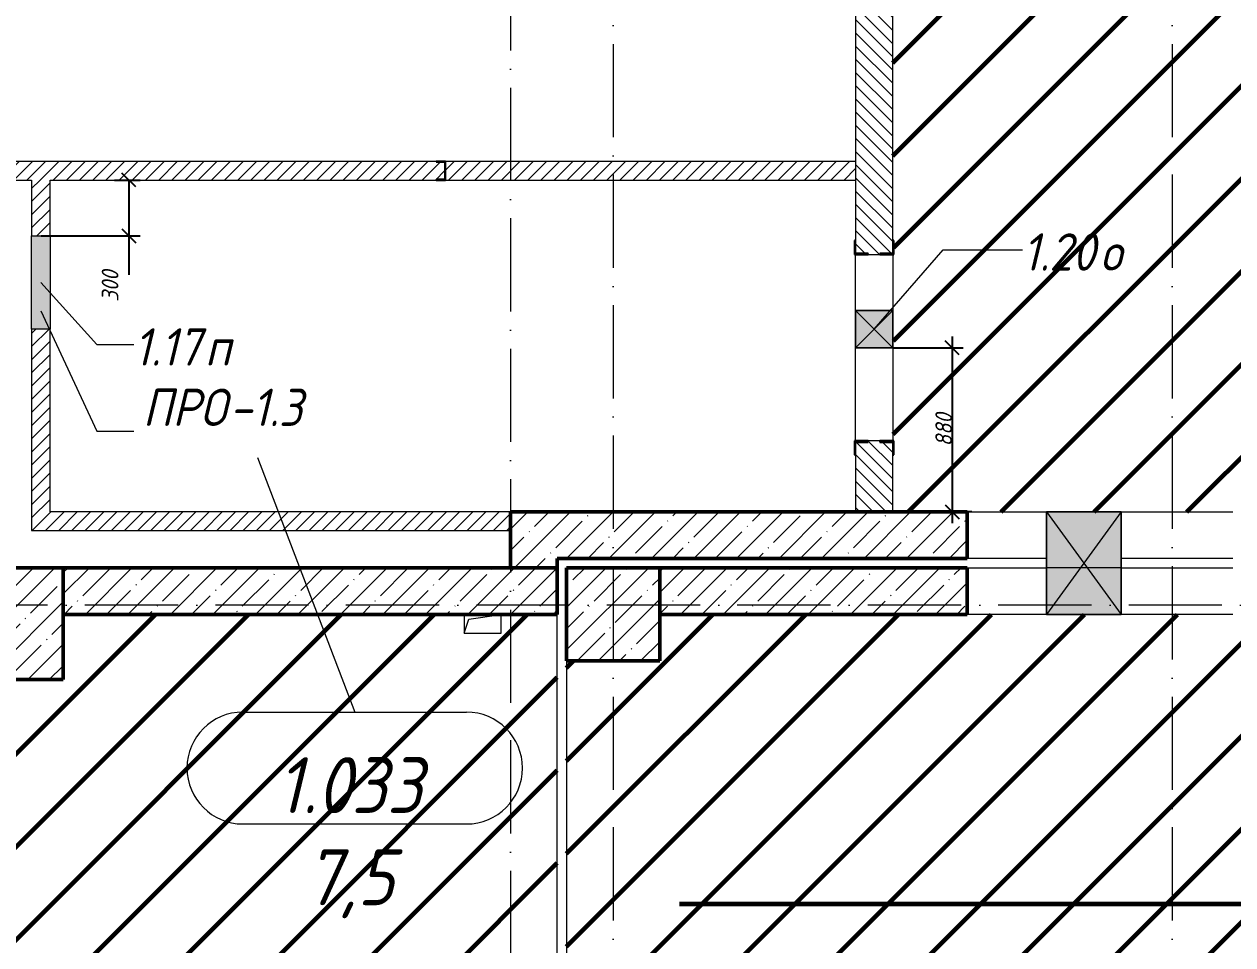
# Model space of a CAD drawing. Header units: millimetres. Extents: x -606178 to 312196, y -19338 to 632709.
# Drawn here: x -383491 to -377006, y 517553 to 522491 of the extents above; entities that cross this region are included whole.
import ezdxf

# ---------------------------------------------------------------- set-up
doc = ezdxf.new("R2010")
doc.units = ezdxf.units.MM
doc.linetypes.add('50_200_ШТРИХ_1Т_ш5_п1_п1_', pattern=[700, 500, -100, 0, -100])
for name, color, linetype, lineweight in [('6.4.1) Окр пт с инж. ПТ2.16', 3, 'Continuous', 60), ('A-____-____-DIMS', 7, 'Continuous', 9), ('A-DETL-GENF-OTLN', 7, 'Continuous', 9), ('A-FLOR-____-OTLN', 7, 'Continuous', 9), ('A-GENM-____-IDEN', 7, 'Continuous', 9), ('A-GENM-____-MCUT', 7, 'Continuous', 25), ('A-GENM-____-OTLN', 7, 'Continuous', 9), ('A-GENM-____-OTLN-1', 7, 'Continuous', 25), ('A-GLAZ-____-IDEN', 7, 'Continuous', 9), ('A-GLAZ-____-OTLN', 7, 'Continuous', 9), ('A-WALL-____-MCUT', 7, 'Continuous', 13), ('A-WALL-____-MCUT-2', 7, 'Continuous', 50), ('A-WALL-____-OTLN', 7, 'Continuous', 9), ('A-WALL-____-PATT-1', 7, 'Continuous', 9), ('A-WALL-FNSH-MCUT-1', 7, 'Continuous', 9), ('I-WALL-____-OTLN', 7, 'Continuous', 9), ('S-COLS-____-MCUT', 7, 'Continuous', 50), ('S-COLS-____-OTLN', 7, 'Continuous', 9), ('S-GRID-____-OTLN-1', 7, '50_200_ШТРИХ_1Т_ш5_п1_п1_', 9)]:
    doc.layers.add(name, color=color, linetype=linetype, lineweight=lineweight)
doc.layers.add('A-AREA-IDEN-1', color=7, linetype='Continuous', lineweight=9, true_color=0x000000)
doc.layers.add('A-GLAZ-____-OTLN-1', color=7, linetype='Continuous', lineweight=9, true_color=0xc0c0c0)
doc.styles.add('ISOCPEUR_I', font='isocpeui.ttf', dxfattribs={"width": 0.9, "height": 2.5})
doc.styles.add('ISOCPEUR_I_11', font='isocpeui.ttf', dxfattribs={"width": 0.9, "height": 200})
doc.styles.add('ISOCPEUR_I_7', font='isocpeui.ttf', dxfattribs={"width": 0.9, "height": 90})
doc.dimstyles.new('ISO-1_8_0_9К_СРЕДНИЙ_Кладочные_1', dxfattribs={"dimscale": 304.8, "dimtxt": 89.638306, "dimasz": 0.246063, "dimexe": 0.19685, "dimexo": 0, "dimgap": 0, "dimtad": 1, "dimdec": 3, "dimrnd": 0.001, "dimdsep": 46, "dimtxsty": 'ISOCPEUR_I_7', "dimblk1": 'OBLIQUE', "dimblk2": 'OBLIQUE', "dimsah": 1, "dimcen": 0.09, "dimdle": 0.19685, "dimazin": 0, "dimtfac": 1, "dimtdec": 4, "dimtix": 1, "dimtmove": 0, "dimatfit": 3, "dimfxl": 1, "dimtvp": 1, "dimtolj": 1, "dimtzin": 0, "dimarcsym": 2})
doc.dimstyles.new('ISO-1_8_0_9К_СРЕДНИЙ_Кладочные_2', dxfattribs={"dimscale": 304.8, "dimtxt": 89.638306, "dimasz": 0.246063, "dimexe": 0.19685, "dimexo": 0, "dimgap": 0, "dimtad": 1, "dimdec": 3, "dimrnd": 0.001, "dimdsep": 46, "dimtxsty": 'ISOCPEUR_I_7', "dimblk1": 'OBLIQUE', "dimblk2": 'OBLIQUE', "dimsah": 1, "dimcen": 0.09, "dimdle": 0.19685, "dimazin": 0, "dimtfac": 1, "dimtdec": 4, "dimtix": 1, "dimtmove": 1, "dimatfit": 3, "dimfxl": 1, "dimtvp": 1, "dimtolj": 1, "dimtzin": 0, "dimarcsym": 2})
pattern_1 = [(45, (-425830.77, 451794.26), (-35.35534, 35.35534), [])]
pattern_2 = [(45, (-425830.77, 451794.26), (-114.04925, 114.04925), []), (45, (-425716.72, 451794.26), (-114.04925, 114.04925), [201.612, -40.322, 3.353, -36.97])]

# ---------------------------------------------------------------- blocks, each defined once
blk = doc.blocks.new('BSC_Колонна _Прямоугольная - 600х600-V107-АР1_План отверстий 1 этажа в осях 1-64_Ю-ЯЯ')
at = {"layer": 'S-COLS-____-OTLN'}
h = blk.add_hatch(dxfattribs=at)
h.set_pattern_fill('FP_118', color=256, style=0, pattern_type=2)
h.set_pattern_definition([(45, (-42250, -67481.04), (-114.04925, 114.04925), []), (45, (-42135.95, -67481.04), (-114.04925, 114.04925), [201.613, -40.323, 3.353, -36.97])])
h.paths.add_polyline_path([(-300, -300), (300, -300), (300, 300), (-300, 300)], flags=0)
at = {"layer": 'S-COLS-____-MCUT'}
for p, q in [((300, 300), (-300, 300)), ((-300, 300), (-300, -300)), ((300, -300), (300, 300)), ((-300, -300), (300, -300))]:
    blk.add_line(p, q, dxfattribs=at)
blk = doc.blocks.new('BSC_Колонна _Прямоугольная - 500х500-V172-АР1_План отверстий 1 этажа в осях 1-64_Ю-ЯЯ')
at = {"layer": 'S-COLS-____-OTLN'}
h = blk.add_hatch(dxfattribs=at)
h.set_pattern_fill('FP_186', color=256, style=0, pattern_type=2)
h.set_pattern_definition([(45, (-45500, -67531.04), (-114.04925, 114.04925), []), (45, (-45385.95, -67531.04), (-114.04925, 114.04925), [201.613, -40.323, 3.353, -36.97])])
h.paths.add_polyline_path([(-250, -250), (250, -250), (250, 250), (-250, 250)], flags=0)
at = {"layer": 'S-COLS-____-MCUT'}
for p, q in [((250, 250), (-250, 250)), ((-250, 250), (-250, -250)), ((250, -250), (250, 250)), ((-250, -250), (250, -250))]:
    blk.add_line(p, q, dxfattribs=at)
blk = doc.blocks.new('154_Фахверк_СКБ_Швеллер - Тип_100_4830-28143655-АР1_План отверстий 1 этажа в осях 1-64_Ю-ЯЯ')
at = {"layer": 'A-GENM-____-MCUT'}
for p, q in [((175, 50), (125, 50)), ((125, 50), (125, -50)), ((128, 47), (175, 47)), ((128, -47), (128, 47)), ((175, 47), (175, 50)), ((125, -50), (175, -50)), ((175, -47), (128, -47)), ((175, -50), (175, -47))]:
    blk.add_line(p, q, dxfattribs=at)
blk = doc.blocks.new('154_Стойка_СКБ_Уголок - СМ-2230_200-28216496-АР1_План отверстий 1 этажа в осях 1-64_Ю-ЯЯ')
at = {"layer": 'A-GENM-____-MCUT'}
for p, q in [((125, 156), (125, 81)), ((200, 156), (125, 156)), ((131, 81), (131, 150)), ((131, 150), (200, 150)), ((200, 150), (200, 156)), ((125, 81), (131, 81)), ((131, 19), (125, 19)), ((125, 19), (125, -56)), ((131, -50), (131, 19)), ((125, -56), (200, -56)), ((200, -50), (131, -50)), ((200, -56), (200, -50))]:
    blk.add_line(p, q, dxfattribs=at)
blk = doc.blocks.new('AR_Отверстие Ниша - Лючок-32402075-АР1_План отверстий 1 этажа в осях 1-64_Ю-ЯЯ')
at = {"layer": 'A-GLAZ-____-OTLN'}
blk.add_hatch(color=256, dxfattribs=at).paths.add_polyline_path([(250, 50), (-250, 50), (-250, -50), (250, -50)], flags=0)
for p, q in [((-250, 50), (250, 50)), ((-250, -50), (-250, 50)), ((250, 50), (250, -50)), ((250, -50), (-250, -50))]:
    blk.add_line(p, q, dxfattribs=at)
blk = doc.blocks.new('AR_Отверстие прямоугольное _в плите_ - AR_Отверстие прямоугольное _в плите_-V204-АР1_План отверстий 1 этажа в осях 1-64_Ю-ЯЯ')
at = {"layer": 'A-GENM-____-OTLN'}
for p, q in [((-100, 50), (-100, -50)), ((-100, -50), (-75, 25)), ((-75, 25), (100, 50)), ((100, -50), (100, 50)), ((-100, -50), (100, -50))]:
    blk.add_line(p, q, dxfattribs=at)
blk = doc.blocks.new('AR_Отверстие прямоугольное _в стене__БезПР - AR_Отверстие прямоугольное _в стене__БезПР-30578439-АР1_План отверстий 1 этажа в осях 1-64_Ю-ЯЯ')
at = {"layer": 'A-GLAZ-____-OTLN-1'}
blk.add_hatch(color=256, dxfattribs=at).paths.add_polyline_path([(200, -125), (200, 425), (-200, 425), (-200, -125)], flags=0)
at = {"layer": 'A-DETL-GENF-OTLN'}
for p, q in [((-200, -125), (-200, 425)), ((-200, 425), (200, 425)), ((200, 425), (-200, -125)), ((-200, 425), (200, -125)), ((200, 425), (-200, 425)), ((-200, 425), (-200, -125)), ((200, 425), (200, -125)), ((200, -125), (200, 425)), ((200, -125), (-200, -125)), ((-200, -125), (200, -125))]:
    blk.add_line(p, q, dxfattribs=at)
at = {"layer": 'A-GLAZ-____-OTLN'}
blk.add_line((200, 125), (-200, 125), dxfattribs=at)
blk = doc.blocks.new('AR_Отверстие прямоугольное _в стене__БезПР - AR_Отверстие прямоугольное _в стене__БезПР-36428014-АР1_План отверстий 1 этажа в осях 1-64_Ю-ЯЯ')
at = {"layer": 'A-GLAZ-____-OTLN'}
blk.add_hatch(color=256, dxfattribs=at).paths.add_polyline_path([(100, 100), (-100, 100), (-100, -100), (100, -100)], flags=0)
at = {"layer": 'A-DETL-GENF-OTLN'}
for p, q in [((-100, -100), (-100, 100)), ((-100, 100), (100, 100)), ((100, 100), (-100, -100)), ((-100, 100), (100, -100)), ((100, 100), (-100, 100)), ((-100, 100), (-100, -100)), ((100, 100), (100, -100)), ((100, -100), (100, 100)), ((100, -100), (-100, -100)), ((-100, -100), (100, -100))]:
    blk.add_line(p, q, dxfattribs=at)
blk = doc.blocks.new('_Oblique')
at = {"color": 0, "linetype": 'ByBlock', "lineweight": -2}
blk.add_line((-0.5, -0.5), (0.5, 0.5), dxfattribs=at)
blk = doc.blocks.new('*D4427')
at = {"layer": 'A-____-____-DIMS', "color": 0, "lineweight": -2, "transparency": 16777216}
for p, q in [((-383005.8, 521655.3), (-382868.9, 521655.3)), ((-382928.9, 521655.3), (-382928.9, 521295.3)), ((-383399.4, 521355.3), (-382868.9, 521355.3)), ((-382928.9, 521355.3), (-382928.9, 521147))]:
    blk.add_line(p, q, dxfattribs=at)
at = {"layer": 'Defpoints', "color": 0, "transparency": 16777216}
for p in [(-383005.8, 521655.3), (-382928.9, 521655.3), (-383399.4, 521355.3)]:
    blk.add_point(p, dxfattribs=at)
at = {"layer": 'A-____-____-DIMS', "color": 0, "lineweight": -2, "transparency": 16777216, "xscale": 75, "yscale": 75, "zscale": 75}
for p, rotation in [((-382928.9, 521655.3), 90), ((-382928.9, 521355.3), 270)]:
    blk.add_blockref('_Oblique', p, dxfattribs=dict(at, rotation=rotation))
at = {"layer": 'A-____-____-DIMS', "color": 0, "transparency": 16777216, "insert": (-383074.9, 521002.2), "char_height": 90, "width": 409.578, "attachment_point": 1, "rotation": 90, "line_spacing_factor": 1.149209, "style": 'ISOCPEUR_I_7'}
blk.add_mtext('\\A1;300', dxfattribs=at)
blk = doc.blocks.new('*D4472')
at = {"layer": 'A-____-____-DIMS', "color": 0, "lineweight": -2, "transparency": 16777216}
for p, q in [((-378512.2, 520815.3), (-378512.2, 519815.3)), ((-378830.8, 520755.3), (-378452.2, 520755.3)), ((-378406.2, 519875.3), (-378572.2, 519875.3))]:
    blk.add_line(p, q, dxfattribs=at)
at = {"layer": 'Defpoints', "color": 0, "transparency": 16777216}
for p in [(-378830.8, 520755.3), (-378512.2, 519875.3), (-378406.2, 519875.3)]:
    blk.add_point(p, dxfattribs=at)
at = {"layer": 'A-____-____-DIMS', "color": 0, "lineweight": -2, "transparency": 16777216, "xscale": 75, "yscale": 75, "zscale": 75}
for p, rotation in [((-378512.2, 520755.3), 90), ((-378512.2, 519875.3), 270)]:
    blk.add_blockref('_Oblique', p, dxfattribs=dict(at, rotation=rotation))
at = {"layer": 'A-____-____-DIMS', "color": 0, "transparency": 16777216, "insert": (-378557.2, 520315.3), "char_height": 90, "width": 409.578, "attachment_point": 5, "rotation": 90, "style": 'ISOCPEUR_I_7'}
blk.add_mtext('\\A1;880', dxfattribs=at)
blk = doc.blocks.new('AAR_СКБ_Марка_помещения_1_5 ммп - Номер _ Площадь-27962135-АИ_План этажа_Стены_1')
at = {"layer": 'A-AREA-IDEN-1'}
for p, q in [((-2.987, 3), (3.013, 3)), ((-2.987, 0), (3.013, 0))]:
    blk.add_line(p, q, dxfattribs=at)
for centre, start, end in [((-2.987, 1.5), 90, 270), ((3.013, 1.5), 270, 90)]:
    blk.add_arc(centre, 1.5, start, end, dxfattribs=at)

msp = doc.modelspace()

# ---------------------------------------------------------------- hatches: boundary and pattern name
at = {"layer": '6.4.1) Окр пт с инж. ПТ2.16'}
h = msp.add_hatch(dxfattribs=at)
h.set_pattern_fill('ANSI31', color=256, scale=111)
h.paths.add_polyline_path([(-391355.7712, 533624.9536), (-391380.7712, 533624.9536), (-391380.7712, 533618.9536), (-391455.7712, 533618.9536), (-393330.7712, 533624.6861), (-393330.7712, 533618.9536), (-393418.2712, 533618.9536), (-393418.2712, 526515.3011), (-386255.7712, 526515.3011), (-386255.7712, 526520.9536), (-386180.7712, 526520.9536), (-385030.7712, 526520.0692), (-385030.7712, 526520.9536), (-384955.7712, 526520.9536), (-382505.7712, 526518.6926), (-382505.7712, 526521.3011), (-382430.7712, 526521.3011), (-381280.7712, 526519.3845), (-381280.7712, 526521.3011), (-381205.7712, 526521.3011), (-378830.7712, 526515.3011), (-378830.7712, 525915.3011), (-378830.7712, 521330.3011), (-378824.7712, 521330.3011), (-378824.7712, 521255.3011), (-378829.119, 520255.3011), (-378824.7712, 520255.3011), (-378824.7712, 520180.3011), (-378830.7712, 519875.3011), (-375930.7712, 519875.3011), (-375930.7712, 521575.3011), (-376280.7712, 521575.3011), (-376280.7712, 522175.3011), (-375930.7712, 522175.3011), (-375930.7712, 527025.3011), (-376280.7712, 527025.3011), (-376280.7712, 527625.3011), (-375930.7712, 527625.3011), (-375930.7712, 529525.3011), (-376405.7712, 529525.3011), (-376405.7712, 529519.3011), (-376480.7712, 529519.3011), (-377630.7712, 529519.765), (-377630.7712, 529519.3011), (-377705.7712, 529519.3011), (-391355.7712, 529525.3011)])
h = msp.add_hatch(dxfattribs=at)
h.set_pattern_fill('ANSI31', color=256, scale=111)
h.paths.add_polyline_path([(-351330.7712, 518575.3011), (-351390.7712, 518575.3011), (-351390.7712, 518975.3011), (-351630.7712, 518975.3011), (-351630.7712, 519475.3011), (-351380.7712, 519475.3011), (-351380.7712, 521675.3011), (-351930.7712, 521675.3011), (-352055.7712, 521675.3011), (-352055.7712, 521669.3011), (-352130.7712, 521669.3011), (-354130.7712, 521675.3011), (-354130.7712, 521669.3011), (-354205.7712, 521669.3011), (-354230.7712, 521675.3011), (-354230.7712, 518975.3011), (-356630.7712, 518975.3011), (-357130.7712, 518975.3011), (-362080.7712, 518975.3011), (-362580.7712, 518975.3011), (-368730.7712, 518975.3011), (-368730.7712, 518175.3011), (-369005.7712, 518175.3011), (-369905.7712, 518175.3011), (-370180.7712, 518175.3011), (-370180.7712, 518975.3011), (-370830.7712, 518975.3011), (-371230.7712, 518975.3011), (-371530.7712, 518975.3011), (-372031.1657, 518975.3011), (-372281.1657, 518975.3011), (-372680.7712, 518975.3011), (-373030.7712, 518975.3011), (-373030.7712, 518375.3011), (-373130.7712, 518375.3011), (-373180.7712, 518375.3011), (-374280.7712, 518375.3011), (-374580.7712, 518375.3011), (-375530.7712, 518375.3011), (-375630.7712, 518375.3011), (-375630.7712, 518975.3011), (-375630.7712, 519225.3011), (-375830.7712, 519225.3011), (-375830.7712, 519325.3011), (-376330.7712, 519325.3011), (-376756.1619, 519325.3011), (-377006.1619, 519325.3011), (-377605.7712, 519325.3011), (-378005.7712, 519325.3011), (-378430.7712, 519325.3011), (-380080.7712, 519325.3011), (-380080.7712, 519075.3011), (-380580.7712, 519075.3011), (-380580.7712, 514975.3011), (-380080.7712, 514975.3011), (-379755.7712, 514975.3011), (-379755.7712, 514981.3011), (-379680.7712, 514981.3011), (-379680.7712, 514975.3011), (-379230.7712, 514975.3011), (-378380.7712, 514975.3011), (-377980.7712, 514975.3011), (-377980.7712, 514981.3011), (-377905.7712, 514981.3011), (-377580.7712, 514975.3011), (-377080.7712, 514975.3011), (-375455.7712, 514975.3011), (-375455.7712, 514981.3011), (-375380.7712, 514981.3011), (-375380.7712, 514975.3011), (-375220.7712, 514975.3011), (-374820.7712, 514975.3011), (-374680.7712, 514975.3011), (-374680.7712, 514981.3011), (-374605.7712, 514981.3011), (-374455.7712, 514975.3011), (-374455.7712, 514981.3011), (-374380.7712, 514981.3011), (-374380.7712, 514975.3011), (-374200.7712, 514975.3011), (-373900.7712, 514975.3011), (-373680.7712, 514975.3011), (-373680.7712, 514981.3011), (-373605.7712, 514981.3011), (-373455.7712, 514975.3011), (-373455.7712, 514981.3011), (-373380.7712, 514981.3011), (-373380.7712, 514975.3011), (-372680.7712, 514975.3011), (-372680.7712, 514981.3011), (-372605.7712, 514981.3011), (-372455.7712, 514975.3011), (-372455.7712, 514981.3011), (-372380.7712, 514981.3011), (-372380.7712, 514975.3011), (-371680.7712, 514975.3011), (-371680.7712, 514981.3011), (-371605.7712, 514981.3011), (-371580.7712, 514975.3011), (-371080.7712, 514975.3011), (-370730.7712, 514975.3011), (-370730.7712, 514075.3011), (-370730.7712, 511425.3011), (-370730.7712, 510525.3011), (-371230.7712, 510525.3011), (-371230.7712, 507875.3011), (-370730.7712, 507875.3011), (-370730.7712, 507225.3011), (-368930.7712, 507225.3011), (-368930.7712, 507231.3011), (-368855.7712, 507231.3011), (-368780.7712, 507229.6648), (-368780.7712, 507325.3011), (-368580.7712, 507325.3011), (-368580.7712, 507475.3011), (-368080.7712, 507475.3011), (-368080.7712, 507325.3011), (-367880.7712, 507325.3011), (-367880.7712, 507225.3011), (-367805.7712, 507225.3011), (-367805.7712, 507231.3011), (-367730.7712, 507231.3011), (-365930.7712, 507225.3011), (-365930.7712, 507231.3011), (-365855.7712, 507231.3011), (-365730.7712, 507225.3011), (-365730.7712, 510825.3011), (-365730.7712, 514775.3011), (-365680.7712, 514775.3011), (-365680.7712, 514925.3011), (-365530.7712, 514925.3011), (-365530.7712, 514975.3011), (-362580.7712, 514975.3011), (-362080.7712, 514975.3011), (-361555.7712, 514975.3011), (-361555.7712, 514981.3011), (-361480.7712, 514981.3011), (-361480.7712, 514975.3011), (-360760.7712, 514975.3011), (-360510.7712, 514975.3011), (-360330.7712, 514975.3011), (-360330.7712, 514981.3011), (-360255.7712, 514981.3011), (-359130.7712, 514975.3011), (-358680.7712, 514975.3011), (-357080.7712, 514975.3011), (-356580.7712, 514975.3011), (-356355.7712, 514975.3011), (-356355.7712, 514981.3011), (-356280.7712, 514981.3011), (-355820.7712, 514975.3011), (-355620.7712, 514975.3011), (-355130.7712, 514975.3011), (-355130.7712, 514981.3011), (-355055.7712, 514981.3011), (-352805.7712, 514975.3011), (-352805.7712, 514981.3011), (-352730.7712, 514981.3011), (-352730.7712, 514975.3011), (-352120.7712, 514975.3011), (-351920.7712, 514975.3011), (-351580.7712, 514975.3011), (-351580.7712, 514981.3011), (-351505.7712, 514981.3011), (-351390.7712, 514975.7811), (-351390.7712, 515080.3011), (-351390.7712, 515430.3011), (-351390.7712, 516415.3011), (-351390.7712, 516475.3011), (-351330.7712, 516475.3011)])
h.paths.add_polyline_path([(-368580.7712, 514975.3011), (-368080.7712, 514975.3011), (-368080.7712, 514475.3011), (-368580.7712, 514475.3011)], flags=16)
h = msp.add_hatch(dxfattribs=at)
h.set_pattern_fill('ANSI31', color=256, scale=111)
h.paths.add_polyline_path([(-380630.7712, 519325.3011), (-380930.7712, 519325.3011), (-380930.7712, 519225.3011), (-381130.7712, 519225.3011), (-381130.7712, 519325.3011), (-383280.7712, 519325.3011), (-383280.7712, 518975.3011), (-383880.7712, 518975.3011), (-383880.7712, 519225.3011), (-384080.7712, 519225.3011), (-384080.7712, 519325.3011), (-383880.7712, 519325.3011), (-383880.7712, 519475.3011), (-385530.7712, 519475.3011), (-385930.7712, 519475.3011), (-386580.7712, 519475.3011), (-386580.7712, 518975.3011), (-387180.7712, 518975.3011), (-387505.7712, 518975.3011), (-387505.7712, 518969.3011), (-387580.7712, 518969.3011), (-387580.7712, 518975.3011), (-387980.7712, 518975.3011), (-388180.7712, 518975.3011), (-388580.7712, 518975.3011), (-388580.7712, 518969.3011), (-388655.7712, 518969.3011), (-389830.7712, 518975.3011), (-390430.7712, 518975.3011), (-393430.7712, 518975.3011), (-394030.7712, 518975.3011), (-394030.7712, 519325.3011), (-396380.7712, 519325.3011), (-396380.7712, 519225.3011), (-396580.7712, 519225.3011), (-396580.7712, 518975.3011), (-396580.7712, 517495.3011), (-396580.7712, 516595.3011), (-396580.7712, 515675.3011), (-396580.7712, 515075.3011), (-396580.7712, 514975.3011), (-396130.7712, 514975.3011), (-395630.7712, 514975.3011), (-395305.7712, 514975.3011), (-395305.7712, 514981.3011), (-395230.7712, 514981.3011), (-395230.7712, 514975.3011), (-394630.7712, 514975.3011), (-393780.7712, 514975.3011), (-393530.7712, 514975.3011), (-393530.7712, 514981.3011), (-393455.7712, 514981.3011), (-393060.7712, 514975.3011), (-392360.7712, 514975.3011), (-391755.7712, 514975.3011), (-391755.7712, 514981.3011), (-391680.7712, 514981.3011), (-391680.7712, 514935.3011), (-391675.7712, 514935.3011), (-391675.7712, 514815.3011), (-391680.119, 514775.3011), (-390780.7712, 514775.3011), (-390780.7712, 514815.3011), (-390785.7712, 514815.3011), (-390785.7712, 514935.3011), (-390780.7712, 514981.3011), (-390705.7712, 514981.3011), (-390130.7712, 514975.3011), (-389630.7712, 514975.3011), (-389305.7712, 514975.3011), (-389305.7712, 514981.3011), (-389230.7712, 514981.3011), (-389230.7712, 514975.3011), (-388930.7712, 514975.3011), (-388080.7712, 514975.3011), (-387530.7712, 514975.3011), (-387530.7712, 514981.3011), (-387455.7712, 514981.3011), (-387130.7712, 514975.3011), (-386630.7712, 514975.3011), (-383330.7712, 514975.3011), (-383330.7712, 514725.3011), (-381530.7712, 514725.3011), (-381530.7712, 514975.3011), (-381130.7712, 514975.3011), (-380630.7712, 514975.3011)])
at = {"layer": 'A-WALL-____-PATT-1'}
h = msp.add_hatch(dxfattribs=at)
h.set_pattern_fill('FP_6', color=256, style=0, pattern_type=2)
h.set_pattern_definition([(135, (-425830.77, 451794.26), (-35.35534, -35.35534), [])])
h.paths.add_polyline_path([(-378830.7712, 519875.3011), (-378830.7712, 520249.3011), (-378899.7712, 520249.3011), (-378899.7712, 520255.3011), (-378961.7712, 520255.3011), (-378961.7712, 520249.3011), (-379030.7712, 520249.3011), (-379030.7712, 519875.3011), (-378899.7712, 519875.3011)], flags=0)
h.paths.add_polyline_path([(-378899.7712, 521255.3011), (-378899.7712, 521261.3011), (-378830.7712, 521261.3011), (-378830.7712, 523790.3011), (-379030.7712, 523790.3011), (-379030.7712, 521261.3011), (-378961.7712, 521261.3011), (-378961.7712, 521255.3011)], flags=0)
h.paths.add_polyline_path([(-378908.8962, 524290.3011), (-378830.7712, 524290.3011), (-378830.7712, 524540.3011), (-379030.7712, 524540.3011), (-379030.7712, 524290.3011)], flags=0)
h.paths.add_polyline_path([(-379030.7712, 525690.3011), (-378830.7712, 525690.3011), (-378830.7712, 525915.3011), (-379030.7712, 525915.3011)], flags=0)
h = msp.add_hatch(dxfattribs=at)
h.set_pattern_fill('FP_5', color=256, style=0, pattern_type=2)
h.set_pattern_definition(pattern_1)
h.paths.add_polyline_path([(-379030.7712, 521655.3011), (-379030.7712, 521755.3011), (-381230.7712, 521755.3011), (-381230.7712, 521655.3011), (-379891.1626, 521655.3011)], flags=0)
h.paths.add_polyline_path([(-381658.6632, 521655.3011), (-381280.7712, 521655.3011), (-381280.7712, 521658.3011), (-381233.7712, 521658.3011), (-381233.7712, 521752.3011), (-381280.7712, 521752.3011), (-381280.7712, 521755.3011), (-383780.7712, 521755.3011), (-383780.7712, 521655.3011), (-383350.7712, 521655.3011)], flags=0)
h = msp.add_hatch(dxfattribs=at)
h.set_pattern_fill('FP_5', color=256, style=0, pattern_type=2)
h.set_pattern_definition(pattern_1)
h.paths.add_polyline_path([(-383450.7712, 519775.3011), (-383350.7712, 519775.3011), (-383350.7712, 520855.3011), (-383450.7712, 520855.3011)], flags=0)
h.paths.add_polyline_path([(-383350.7712, 521355.3011), (-383350.7712, 521655.3011), (-383450.7712, 521655.3011), (-383450.7712, 521355.3011), (-383426.1639, 521355.3011)], flags=0)
h = msp.add_hatch(dxfattribs=at)
h.set_pattern_fill('FP_5', color=256, style=0, pattern_type=2)
h.set_pattern_definition(pattern_1)
h.paths.add_polyline_path([(-380880.7712, 519775.3011), (-380880.7712, 519875.3011), (-383350.7712, 519875.3011), (-383350.7712, 519775.3011), (-381658.6632, 519775.3011)], flags=0)
h = msp.add_hatch(dxfattribs=at)
h.set_pattern_fill('FP_13', color=256, style=0, pattern_type=2)
h.set_pattern_definition(pattern_2)
h.paths.add_polyline_path([(-380630.7712, 519575.3011), (-380630.7712, 519875.3011), (-380880.7712, 519875.3011), (-380880.7712, 519575.3011)], flags=0)
h = msp.add_hatch(dxfattribs=at)
h.set_pattern_fill('FP_13', color=256, style=0, pattern_type=2)
h.set_pattern_definition(pattern_2)
h.paths.add_polyline_path([(-375930.7712, 519625.3011), (-375930.7712, 519875.3011), (-376330.7712, 519875.3011), (-376330.7712, 519625.3011)], flags=0)
h.paths.add_polyline_path([(-378430.7712, 519625.3011), (-378430.7712, 519875.3011), (-380630.7712, 519875.3011), (-380630.7712, 519625.3011), (-379891.1626, 519625.3011)], flags=0)
h = msp.add_hatch(dxfattribs=at)
h.set_pattern_fill('FP_13', color=256, style=0, pattern_type=2)
h.set_pattern_definition(pattern_2)
h.paths.add_polyline_path([(-380630.7712, 519325.3011), (-380630.7712, 519575.3011), (-383280.7712, 519575.3011), (-383280.7712, 519325.3011), (-381658.6632, 519325.3011)], flags=0)
h = msp.add_hatch(dxfattribs=at)
h.set_pattern_fill('FP_13', color=256, style=0, pattern_type=2)
h.set_pattern_definition(pattern_2)
h.paths.add_polyline_path([(-375630.7712, 519325.3011), (-375630.7712, 519575.3011), (-376330.7712, 519575.3011), (-376330.7712, 519325.3011)], flags=0)
h.paths.add_polyline_path([(-378430.7712, 519325.3011), (-378430.7712, 519575.3011), (-380080.7712, 519575.3011), (-380080.7712, 519325.3011), (-379891.1626, 519325.3011)], flags=0)

# ---------------------------------------------------------------- linework, layer by layer
at = {"layer": '6.4.1) Окр пт с инж. ПТ2.16', "color": 1}
msp.add_lwpolyline([(-370269.4829, 517770.5044), (-379974.3145, 517770.5044)], dxfattribs=at)
at = {"layer": 'A-AREA-IDEN-1'}
msp.add_line((-382239.4083, 520166.0635), (-381717.2096, 518801.4112), dxfattribs=at)
at = {"layer": 'A-FLOR-____-OTLN'}
for p, q in [((-380630.7712, 514975.3011), (-380630.7712, 519325.3011)), ((-380580.7712, 519075.3011), (-380580.7712, 514975.3011))]:
    msp.add_line(p, q, dxfattribs=at)
at = {"layer": 'A-GENM-____-IDEN'}
for p, q in [((-383400.7712, 520953.387), (-383100.0581, 520308.6566)), ((-383100.0581, 520308.6566), (-382901.8252, 520308.6566))]:
    msp.add_line(p, q, dxfattribs=at)
at = {"layer": 'A-GLAZ-____-IDEN'}
for p, q in [((-378930.7712, 520855.3011), (-378559.5222, 521281.5085)), ((-378559.5222, 521281.5085), (-378134.308, 521281.5085)), ((-383400.7712, 521105.3011), (-383100.0581, 520772.3145)), ((-383100.0581, 520772.3145), (-382901.8252, 520772.3145))]:
    msp.add_line(p, q, dxfattribs=at)
at = {"layer": 'A-WALL-____-MCUT'}
for p, q in [((-379030.7712, 523790.3011), (-379030.7712, 521330.3011)), ((-378830.7712, 521330.3011), (-378830.7712, 523790.3011)), ((-378961.7712, 521255.3011), (-378899.7712, 521255.3011)), ((-378899.7712, 520255.3011), (-378961.7712, 520255.3011)), ((-379030.7712, 520180.3011), (-379030.7712, 519875.3011)), ((-378830.7712, 519875.3011), (-378830.7712, 520180.3011))]:
    msp.add_line(p, q, dxfattribs=at)
at = {"layer": 'A-WALL-____-MCUT-2'}
for p, q in [((-378430.7712, 519875.3011), (-380880.7712, 519875.3011)), ((-380880.7712, 519875.3011), (-380880.7712, 519575.3011)), ((-378430.7712, 519625.3011), (-378430.7712, 519875.3011)), ((-380630.7712, 519325.3011), (-380630.7712, 519625.3011)), ((-380630.7712, 519625.3011), (-378430.7712, 519625.3011)), ((-383280.7712, 519575.3011), (-380630.7712, 519575.3011)), ((-378430.7712, 519575.3011), (-380080.7712, 519575.3011)), ((-378430.7712, 519325.3011), (-378430.7712, 519575.3011)), ((-383280.7712, 519325.3011), (-380630.7712, 519325.3011)), ((-380080.7712, 519325.3011), (-378430.7712, 519325.3011))]:
    msp.add_line(p, q, dxfattribs=at)
at = {"layer": 'A-WALL-____-OTLN'}
for p, q in [((-378430.7712, 519875.3011), (-378005.7712, 519875.3011)), ((-377605.7712, 519875.3011), (-377006.1619, 519875.3011)), ((-378005.7712, 519625.3011), (-378430.7712, 519625.3011)), ((-377006.1619, 519625.3011), (-377605.7712, 519625.3011)), ((-378430.7712, 519575.3011), (-378005.7712, 519575.3011)), ((-377605.7712, 519575.3011), (-377006.1619, 519575.3011)), ((-378005.7712, 519325.3011), (-378430.7712, 519325.3011)), ((-377006.1619, 519325.3011), (-377605.7712, 519325.3011))]:
    msp.add_line(p, q, dxfattribs=at)
at = {"layer": 'A-WALL-FNSH-MCUT-1'}
for p, q in [((-381280.7712, 521755.3011), (-383780.7712, 521755.3011)), ((-379030.7712, 521755.3011), (-381230.7712, 521755.3011)), ((-383780.7712, 521655.3011), (-383450.7712, 521655.3011)), ((-383450.7712, 521655.3011), (-383450.7712, 521355.3011)), ((-383350.7712, 521655.3011), (-381280.7712, 521655.3011)), ((-383350.7712, 521355.3011), (-383350.7712, 521655.3011)), ((-381230.7712, 521655.3011), (-379030.7712, 521655.3011)), ((-383450.7712, 520855.3011), (-383450.7712, 519775.3011)), ((-383350.7712, 519875.3011), (-383350.7712, 520855.3011)), ((-380880.7712, 519875.3011), (-383350.7712, 519875.3011)), ((-383450.7712, 519775.3011), (-380880.7712, 519775.3011))]:
    msp.add_line(p, q, dxfattribs=at)
at = {"layer": 'I-WALL-____-OTLN'}
for p, q in [((-379030.7712, 520955.3011), (-379030.7712, 521255.3011)), ((-378830.7712, 521255.3011), (-378830.7712, 520955.3011)), ((-379030.7712, 520255.3011), (-379030.7712, 520755.3011)), ((-378830.7712, 520755.3011), (-378830.7712, 520255.3011))]:
    msp.add_line(p, q, dxfattribs=at)
at = {"layer": 'S-GRID-____-OTLN-1'}
for p, q in [((-380330.7712, 542687.1106), (-380330.7712, 504685.847)), ((-377330.7712, 542687.1106), (-377330.7712, 504685.847)), ((-380880.7712, 542453.3551), (-380880.7712, 504840.1184)), ((-321756.3646, 519375.3011), (-430499.5414, 519375.3011))]:
    msp.add_line(p, q, dxfattribs=at)

# ---------------------------------------------------------------- block references
at = {"layer": 'A-AREA-IDEN-1', "xscale": 199.9999999999999, "yscale": 199.9999999999999, "zscale": 199.9999999999999}
msp.add_blockref('AAR_СКБ_Марка_помещения_1_5 ммп - Номер _ Площадь-27962135-АИ_План этажа_Стены_1', (-381719.792, 518200.9084), dxfattribs=at)
at = {"layer": 'A-GENM-____-OTLN'}
msp.add_blockref('AR_Отверстие прямоугольное _в плите_ - AR_Отверстие прямоугольное _в плите_-V204-АР1_План отверстий 1 этажа в осях 1-64_Ю-ЯЯ', (-381030.7712, 519275.3011), dxfattribs=at)
at = {"layer": 'A-GENM-____-OTLN-1'}
for name, p, rotation in [('154_Фахверк_СКБ_Швеллер - Тип_100_4830-28143655-АР1_План отверстий 1 этажа в осях 1-64_Ю-ЯЯ', (-381105.7712, 521705.3011), 180), ('154_Стойка_СКБ_Уголок - СМ-2230_200-28216496-АР1_План отверстий 1 этажа в осях 1-64_Ю-ЯЯ', (-378880.7712, 521130.3011), 89.99999999999993), ('154_Стойка_СКБ_Уголок - СМ-2230_200-28216496-АР1_План отверстий 1 этажа в осях 1-64_Ю-ЯЯ', (-378980.7712, 520380.3011), 269.9999999999999)]:
    msp.add_blockref(name, p, dxfattribs=dict(at, rotation=rotation))
at = {"layer": 'A-GLAZ-____-OTLN'}
for name, p, rotation in [('AR_Отверстие Ниша - Лючок-32402075-АР1_План отверстий 1 этажа в осях 1-64_Ю-ЯЯ', (-383400.7712, 521105.3011), 270), ('AR_Отверстие прямоугольное _в стене__БезПР - AR_Отверстие прямоугольное _в стене__БезПР-36428014-АР1_План отверстий 1 этажа в осях 1-64_Ю-ЯЯ', (-378930.7712, 520855.3011), 269.9999999999999)]:
    msp.add_blockref(name, p, dxfattribs=dict(at, rotation=rotation))
msp.add_blockref('AR_Отверстие прямоугольное _в стене__БезПР - AR_Отверстие прямоугольное _в стене__БезПР-30578439-АР1_План отверстий 1 этажа в осях 1-64_Ю-ЯЯ', (-377805.7712, 519450.3011), dxfattribs=at)
at = {"layer": 'S-COLS-____-OTLN'}
for name, p in [('BSC_Колонна _Прямоугольная - 600х600-V107-АР1_План отверстий 1 этажа в осях 1-64_Ю-ЯЯ', (-383580.7712, 519275.3011)), ('BSC_Колонна _Прямоугольная - 500х500-V172-АР1_План отверстий 1 этажа в осях 1-64_Ю-ЯЯ', (-380330.7712, 519325.3011))]:
    msp.add_blockref(name, p, dxfattribs=at)

# ---------------------------------------------------------------- texts
at = {"layer": 'A-AREA-IDEN-1', "char_height": 300, "attachment_point": 8, "line_spacing_factor": 1.139951, "style": 'ISOCPEUR_I'}
for s, insert, width in [('\\pxqc,t8.46667,16.93333,25.4,33.86667,42.33333,50.8,59.26667,67.73333,76.2,84.66667,93.13333,101.6,110.06667,118.53333,127,135.46667,143.93333,152.4,160.86667,169.33333,177.8,186.26667,194.73333,203.2,211.66667,220.13333,228.6,237.06667,245.53333,254,262.46667,270.93333;{1.033}', (-381745.2211, 518259.2383), 900), ('\\pxqc,t8.46667,16.93333,25.4,33.86667,42.33333,50.8,59.26667,67.73333,76.2,84.66667,93.13333,101.6,110.06667,118.53333,127,135.46667,143.93333,152.4,160.86667,169.33333,177.8,186.26667,194.73333,203.2,211.66667,220.13333,228.6,237.06667,245.53333,254,262.46667,270.93333;{7,5}', (-381744.2211, 517695.2903), 542)]:
    msp.add_mtext(s, dxfattribs=dict(at, insert=insert, width=width))
at = {"layer": 'A-GENM-____-IDEN', "char_height": 200, "attachment_point": 1, "style": 'ISOCPEUR_I_11'}
for s, insert, width in [('ПРО', (-382854.6819, 520535.7727), 562.784625), ('-1.3', (-382390.3381, 520535.7727), 505.063125)]:
    msp.add_mtext(s, dxfattribs=dict(at, insert=insert, width=width))
at = {"layer": 'A-GLAZ-____-IDEN', "char_height": 200, "attachment_point": 1, "style": 'ISOCPEUR_I_11'}
for s, insert, width in [('1.20', (-378134.308, 521369.123), 505.063125), ('\\fISOCPEUR|b0|i1|c204|p34|;\\W.9;о', (-377717.5892, 521369.123), 158.734125), ('1.17', (-382901.8252, 520859.9291), 461.772), ('\\fISOCPEUR|b0|i1|c204|p34|;\\W.9;п', (-382520.8252, 520859.9291), 158.734125)]:
    msp.add_mtext(s, dxfattribs=dict(at, insert=insert, width=width))

# ---------------------------------------------------------------- dimensions: what is measured, and where the dimension line sits
at = {"layer": 'A-____-____-DIMS'}
dim = msp.add_linear_dim(base=(-382928.914, 521655.3011), p1=(-383399.4211, 521355.3011), p2=(-383005.8498, 521655.3011), angle=90, dimstyle='ISO-1_8_0_9К_СРЕДНИЙ_Кладочные_1', override={"dimpost": '<>', "dimfxl": 494.87211}, dxfattribs=at)
dim.commit()
dim.dimension.update_dxf_attribs({"geometry": '*D4427', "text_midpoint": (-383014.9458, 521146.9631), "dimtype": 160, "text_rotation": 90})
dim = msp.add_linear_dim(base=(-378512.2257, 519875.3011), p1=(-378830.7712, 520755.3011), p2=(-378406.1597, 519875.3011), angle=90, dimstyle='ISO-1_8_0_9К_СРЕДНИЙ_Кладочные_2', override={"dimpost": '<>', "dimfxl": 977.084925}, dxfattribs=at)
dim.commit()
dim.dimension.update_dxf_attribs({"geometry": '*D4472', "text_midpoint": (-378557.2257, 520315.3011)})

doc.saveas('drawing.dxf')
